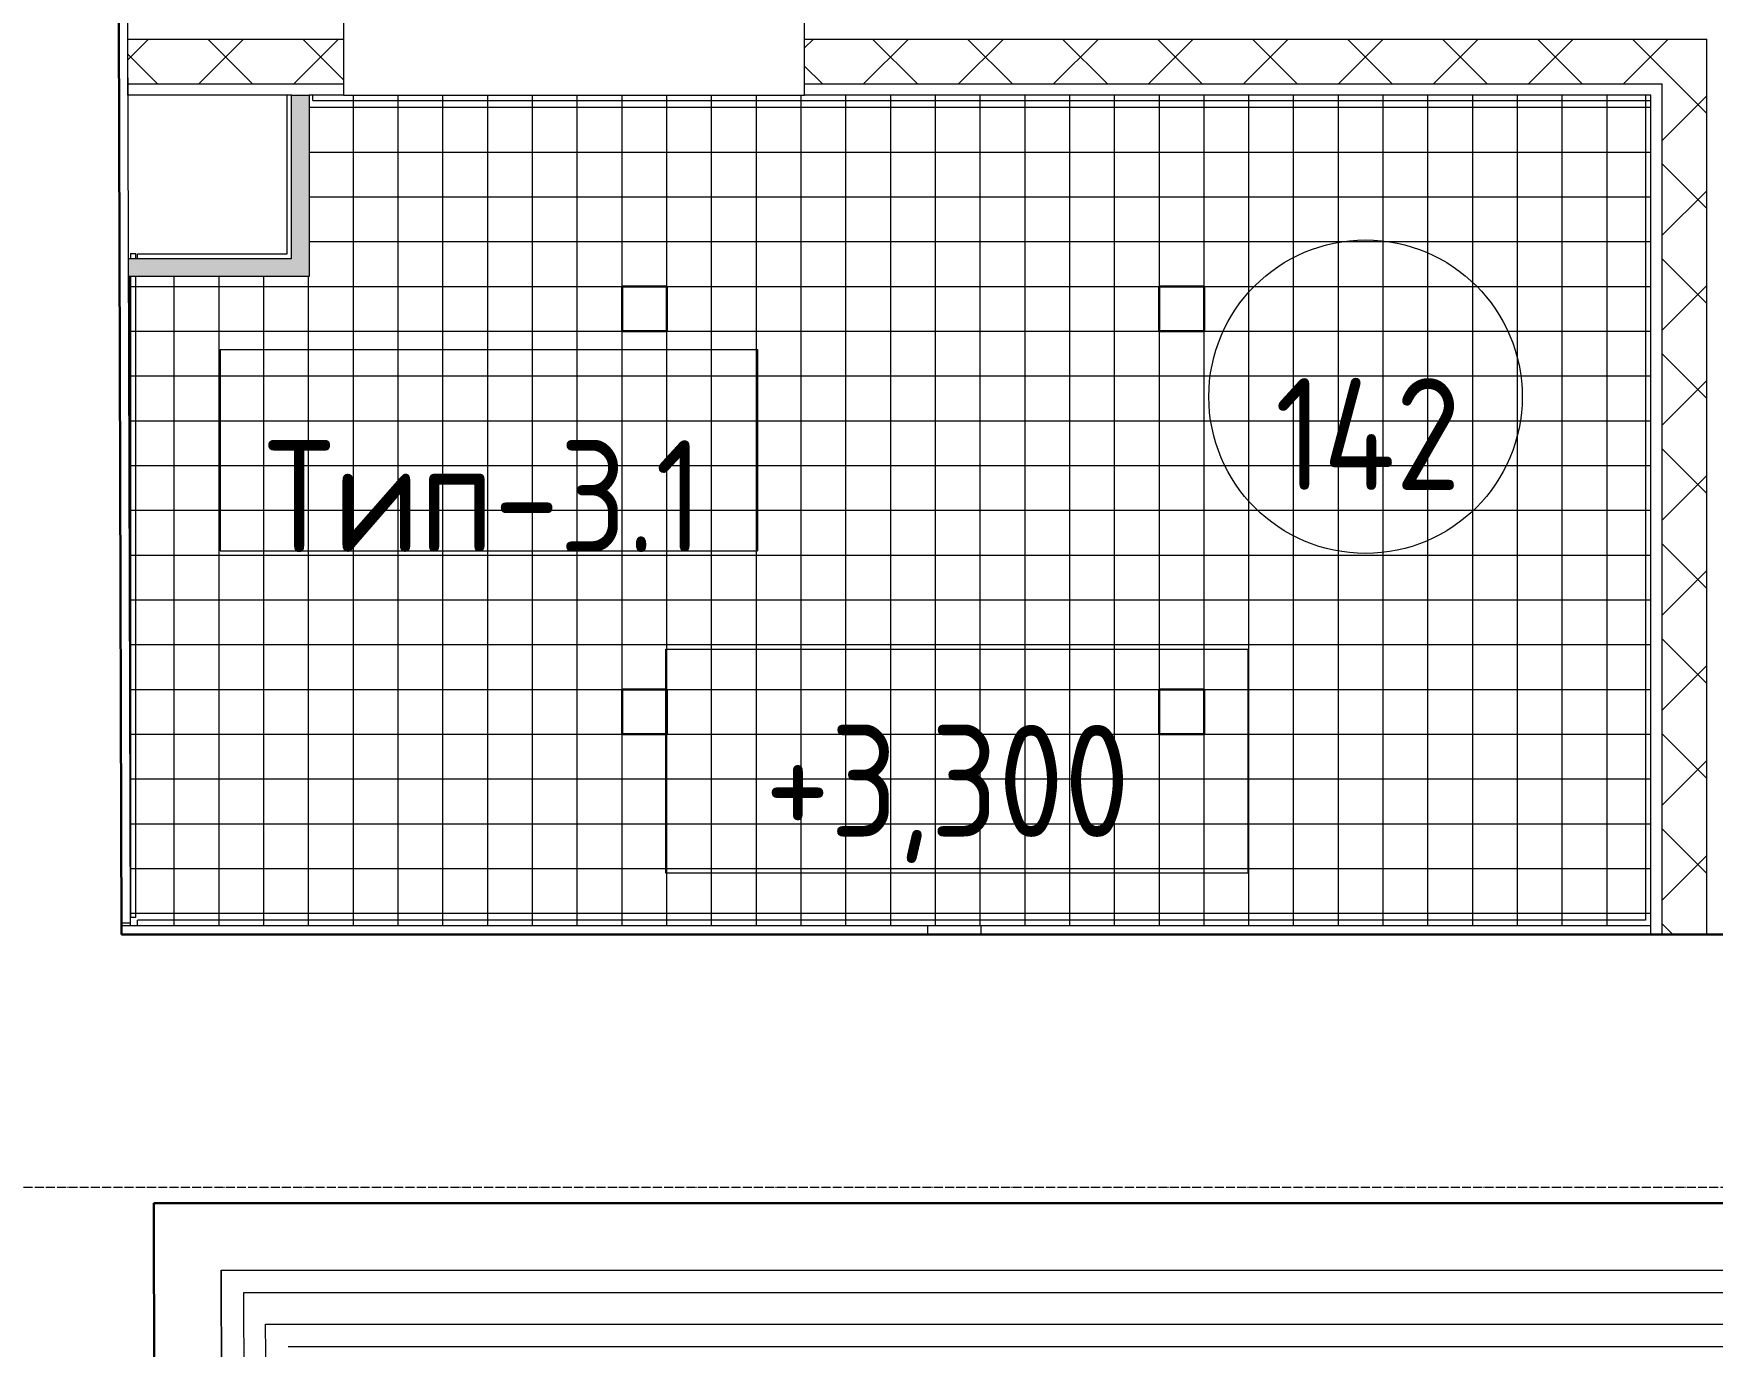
# Model space of a CAD drawing. Header units: millimetres. Extents: x -13069 to 207500, y -71366 to 56785.
# Drawn here: x 48998 to 52748, y 7939 to 10871 of the extents above; entities that cross this region are included whole.
import ezdxf

# ---------------------------------------------------------------- set-up
doc = ezdxf.new("R2010")
doc.units = ezdxf.units.MM
doc.linetypes.add('ADSK_Линия сетки', pattern=[25, 20, -2.5, 0, -2.5])
for name, color, linetype, lineweight in [('Аннотация', 7, 'Continuous', 18), ('Марки', 7, 'Continuous', 20), ('Марки помещений', 7, 'Continuous', 20), ('Оси', 7, 'Continuous', 9), ('Отметки', 7, 'Continuous', 9), ('Потолки', 7, 'Continuous', 9), ('Потолки штриховка', 7, 'Continuous', 9), ('Стены внутренние', 7, 'Continuous', 18), ('Стены наружные', 7, 'Continuous', 18), ('Стены несущие', 7, 'Continuous', 30), ('Стены отделка', 7, 'Continuous', 30), ('Стены штриховка', 7, 'Continuous', 9)]:
    doc.layers.add(name, color=color, linetype=linetype, lineweight=lineweight)
doc.layers.add('Линии', color=7, linetype='Continuous', lineweight=9, true_color=0x00a600)
doc.styles.add('GOST Common_1', font='GOST_Common.ttf', dxfattribs={"width": 0.9, "height": 250})
doc.styles.add('GOST Common_2', font='GOST_Common.ttf', dxfattribs={"width": 0.9, "height": 250})
doc.styles.add('GOST Common_B', font='', dxfattribs={"width": 0.9, "height": 250})
doc.styles.get('GOST Common_B').set_extended_font_data('GOST Common', bold=True)
pattern_1 = [(45, (0, 0), (-106.066, 106.066), []), (135, (0, 0), (-106.066, -106.066), [])]

# ---------------------------------------------------------------- blocks, each defined once
blk = doc.blocks.new('ADSK_Марка_Потолок - ADSK_Марка и Смещение от уровня-155896-План потолков 1-го этажа')
at = {"layer": 'Марки'}
for p, q in [((-6, 4.5), (-6, 0)), ((-6, 4.5), (6, 4.5)), ((6, 4.5), (6, 0)), ((-6, 0), (6, 0))]:
    blk.add_line(p, q, dxfattribs=at)
blk = doc.blocks.new('Высотные отметки - Рамка-12095-План потолков 1-го этажа')
at = {"layer": 'Аннотация', "lineweight": 20}
for p, q in [((-6.5, 0), (-6.5, 5)), ((-6.5, 5), (6.5, 5)), ((6.5, 5), (6.5, 0)), ((6.5, 0), (-6.5, 0))]:
    blk.add_line(p, q, dxfattribs=at)
blk = doc.blocks.new('ADSK_Марка_Помещение_ОдноЗначение - Номер-159740-План потолков 1-го этажа')
at = {"layer": 'Марки помещений'}
blk.add_circle((0, 0), 3.5, dxfattribs=at)

msp = doc.modelspace()

# ---------------------------------------------------------------- hatches: boundary and pattern name
at = {"layer": 'Потолки штриховка', "lineweight": 18}
h = msp.add_hatch(dxfattribs=at)
h.set_pattern_fill('FP_25', color=256, style=0, pattern_type=2)
h.set_pattern_definition([(0, (50912.17, 9806.61), (0, -100), []), (270, (50912.17, 9806.61), (-100, -6e-15), [])])
h.paths.add_polyline_path([(52610, 8879.429), (52610, 10733.779), (49613.782, 10733.779), (49613.782, 10328.779), (49209.971, 10328.779), (49214.392, 8879.429), (52578.593, 8879.429)])
at = {"layer": 'Стены внутренние', "lineweight": 9}
h = msp.add_hatch(dxfattribs=at)
h.set_pattern_fill('FP_2', color=256, style=0, pattern_type=2)
h.set_pattern_definition(pattern_1)
h.paths.add_polyline_path([(50870.893, 10758.779), (52735, 10758.779), (52735, 10858.779), (50720, 10858.779), (50720, 10758.779), (50829.117, 10758.779)])
h.paths.add_polyline_path([(49215.571, 10758.779), (49690, 10758.779), (49690, 10858.779), (49208.278, 10858.779), (49208.278, 10758.779)])
at = {"layer": 'Стены внутренние'}
for points in [[(49575.782, 10328.779), (49613.782, 10328.779), (49613.782, 10733.779), (49573.782, 10733.779), (49573.782, 10328.779)], [(49573.782, 10328.779), (49573.782, 10368.779), (49209.849, 10368.779), (49209.971, 10328.779), (49226.375, 10328.779)]]:
    msp.add_hatch(color=256, dxfattribs=at).paths.add_polyline_path(points)
at = {"layer": 'Стены внутренние', "lineweight": 9}
h = msp.add_hatch(dxfattribs=at)
h.set_pattern_fill('FP_2', color=256, style=0, pattern_type=2)
h.set_pattern_definition(pattern_1)
h.paths.add_polyline_path([(52735, 8859.429), (52734.663, 10758.779), (52635, 10758.779), (52635, 8859.429)])

# ---------------------------------------------------------------- linework, layer by layer
at = {"layer": 'Линии', "color": 5, "lineweight": 30, "true_color": 0x0000ff}
for p, q in [((50312.173, 10206.613), (50312.173, 10306.613)), ((50312.173, 10306.613), (50412.173, 10306.613)), ((50412.173, 10206.613), (50412.173, 10306.613)), ((50412.173, 10206.613), (50312.173, 10206.613)), ((50312.173, 9306.613), (50312.173, 9406.613)), ((50312.173, 9406.613), (50412.173, 9406.613)), ((50412.173, 9306.613), (50412.173, 9406.613)), ((50412.173, 9306.613), (50312.173, 9306.613))]:
    msp.add_line(p, q, dxfattribs=at)
at = {"layer": 'Линии', "color": 1, "lineweight": 30, "true_color": 0xff0000}
for p, q in [((51512.173, 10206.613), (51512.173, 10306.613)), ((51512.173, 10306.613), (51612.173, 10306.613)), ((51612.173, 10206.613), (51612.173, 10306.613)), ((51612.173, 10206.613), (51512.173, 10206.613)), ((51512.173, 9306.613), (51512.173, 9406.613)), ((51512.173, 9406.613), (51612.173, 9406.613)), ((51612.173, 9306.613), (51612.173, 9406.613)), ((51612.173, 9306.613), (51512.173, 9306.613))]:
    msp.add_line(p, q, dxfattribs=at)
at = {"layer": 'Оси', "linetype": 'ADSK_Линия сетки'}
msp.add_line((-12268.557, 8295), (56004.853, 8295), dxfattribs=at)
at = {"layer": 'Потолки'}
msp.add_line((49214.392, 8879.429), (49214.375, 8884.984), dxfattribs=at)
at = {"layer": 'Стены внутренние'}
msp.add_line((49690, 10733.779), (50720, 10733.779), dxfattribs=at)
at = {"layer": 'Стены наружные'}
for p, q in [((49563.782, 10733.779), (49563.782, 10378.779)), ((49621.732, 10721.779), (49621.732, 10733.779)), ((52598, 10733.779), (52598, 8891.429)), ((49621.732, 10721.779), (52610, 10721.779)), ((49214.375, 10379.984), (49214.375, 10368.779)), ((49214.375, 10379.984), (49226.375, 10379.984)), ((49226.375, 10368.779), (49226.375, 10379.984)), ((49563.782, 10378.779), (49229.825, 10378.779)), ((49229.825, 10368.779), (49229.825, 10378.779)), ((49214.375, 10328.779), (49214.375, 8896.929)), ((49226.375, 8896.929), (49226.375, 10328.779)), ((49226.375, 8896.929), (49214.375, 8896.929)), ((52598, 8891.429), (49229.825, 8891.429)), ((49229.825, 8879.429), (49229.825, 8891.429)), ((50994.404, 8879.429), (51114.41, 8879.429)), ((49572.129, 631.024), (49516.281, 7989.429)), ((49516.281, 7989.429), (55900.817, 7989.429)), ((49566.661, 7939.429), (55951.223, 7939.429))]:
    msp.add_line(p, q, dxfattribs=at)
at = {"layer": 'Стены несущие'}
for p, q in [((49188.192, 10898.917), (49194.405, 8859.429)), ((49194.405, 8859.429), (55093.09, 8859.429)), ((49269.576, 7161.802), (49266.232, 8259.546)), ((55607.959, 8259.429), (49266.233, 8259.429))]:
    msp.add_line(p, q, dxfattribs=at)
at = {"layer": 'Стены отделка', "lineweight": 9}
for p, q in [((49194.375, 8884.923), (49188.232, 10898.917)), ((49214.375, 8884.984), (49208.232, 10898.978)), ((49208.278, 10733.779), (49208.278, 10883.779)), ((49690, 10895.779), (49690, 10733.779)), ((50720, 10733.779), (50720, 10895.779)), ((49573.782, 10733.779), (49208.278, 10733.779)), ((49573.782, 10368.779), (49573.782, 10733.779)), ((49690, 10733.779), (49613.782, 10733.779)), ((49613.782, 10733.779), (49613.782, 10328.779)), ((52610, 10733.779), (50720, 10733.779)), ((52610, 8879.429), (52610, 10733.779)), ((49209.849, 10328.779), (49209.849, 10368.779)), ((49209.849, 10368.779), (49573.782, 10368.779)), ((49613.782, 10328.779), (49209.849, 10328.779)), ((49214.375, 8884.984), (49194.375, 8884.923)), ((49194.405, 8859.429), (49194.405, 8879.429)), ((49194.405, 8879.429), (50994.404, 8879.429)), ((50994.404, 8879.429), (50994.207, 8860.5)), ((50994.207, 8860.5), (51097.101, 8859.429)), ((51114.202, 8859.429), (51114.41, 8879.429)), ((51114.41, 8879.429), (52610, 8879.429)), ((49266.232, 8259.546), (49416.231, 8260.003)), ((49416.231, 8260.003), (49416.233, 8259.429)), ((49416.69, 8109.542), (49466.69, 8109.694)), ((49416.69, 8109.429), (55779.897, 8109.429)), ((49466.69, 8109.694), (49466.69, 8109.429)), ((55830.303, 8059.429), (49466.843, 8059.429)), ((49466.843, 8059.429), (49469.575, 7162.411))]:
    msp.add_line(p, q, dxfattribs=at)
at = {"layer": 'Стены штриховка'}
for p, q in [((49208.278, 10858.779), (49690, 10858.779)), ((50720, 10858.779), (52735, 10858.779)), ((52735, 8859.429), (52735, 10858.779)), ((49208.278, 10758.779), (49690, 10758.779)), ((49573.782, 10733.779), (49613.782, 10733.779)), ((50720, 10758.779), (52635, 10758.779)), ((52635, 8859.429), (52635, 10758.779)), ((52610, 8859.429), (52610, 8879.429)), ((49416.69, 8109.542), (49419.575, 7162.259)), ((49419.409, 7216.876), (49416.69, 8109.542))]:
    msp.add_line(p, q, dxfattribs=at)

# ---------------------------------------------------------------- block references
at = {"layer": 'Марки', "xscale": 99.99999999999993, "yscale": 99.99999999999993, "zscale": 99.99999999999993}
msp.add_blockref('ADSK_Марка_Потолок - ADSK_Марка и Смещение от уровня-155896-План потолков 1-го этажа', (50014.616, 9715.985), dxfattribs=at)
at = {"layer": 'Марки помещений', "xscale": 99.99999999999993, "yscale": 99.99999999999993, "zscale": 99.99999999999993}
msp.add_blockref('ADSK_Марка_Помещение_ОдноЗначение - Номер-159740-План потолков 1-го этажа', (51972.756, 10060.356), dxfattribs=at)
at = {"layer": 'Отметки', "lineweight": 20, "xscale": 99.99999999999993, "yscale": 99.99999999999993, "zscale": 99.99999999999993}
msp.add_blockref('Высотные отметки - Рамка-12095-План потолков 1-го этажа', (51059.704, 8996.281), dxfattribs=at)

# ---------------------------------------------------------------- texts
at = {"layer": 'Марки', "lineweight": 9, "insert": (50004.435, 9838.141), "char_height": 250, "width": 833.4, "attachment_point": 5, "line_spacing_factor": 1.022766, "style": 'GOST Common_B'}
msp.add_mtext('\\pt1143,2286,3429,4572,5715,6858,8001,9144,10287,11430,12573,13716,14859,16002,17145,18288,19431,20574,21717,22860,24003,25146,26289,27432,28575,29718,30861,32004,33147,34290,35433,36576;Тип-3.1', dxfattribs=at)
at = {"layer": 'Марки помещений', "lineweight": 9, "insert": (51978.149, 9976.774), "char_height": 250, "width": 458.1, "attachment_point": 5, "line_spacing_factor": 1.022766, "style": 'GOST Common_2'}
msp.add_mtext('\\pt450,900,1350,1800,2250,2700,3150,3600,4050,4500,4950,5400,5850,6300,6750,7200,7650,8100,8550,9000,9450,9900,10350,10800,11250,11700,12150,12600,13050,13500,13950,14400;142', dxfattribs=at)
at = {"layer": 'Отметки', "lineweight": 20, "insert": (50631.028, 9327.328), "char_height": 250, "width": 1028.82257, "attachment_point": 1, "line_spacing_factor": 1.022761, "style": 'GOST Common_1'}
msp.add_mtext('+3,300', dxfattribs=at)

doc.saveas('drawing.dxf')
